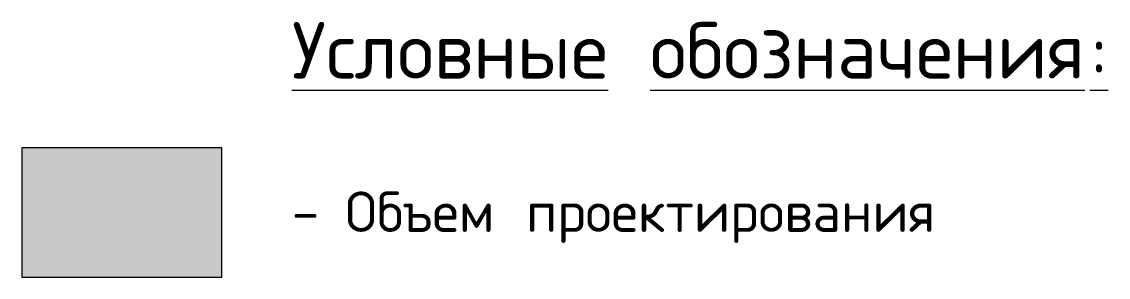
# Model space of a CAD drawing. Header units: millimetres. Extents: x -625 to 415037, y -3642 to 102118.
# Drawn here: x 128361 to 135079, y 13693 to 15274 of the extents above; entities that cross this region are included whole.
import ezdxf

# ---------------------------------------------------------------- set-up
doc = ezdxf.new("R2010")
doc.units = ezdxf.units.MM
doc.layers.add('A-DETL', color=7, linetype='Continuous', lineweight=9)
doc.layers.add('G-ANNO-TEXT', color=7, linetype='Continuous', lineweight=9)
doc.layers.add('A-DETL-GENF-2', color=7, linetype='Continuous', lineweight=9, true_color=0xd9ecff)
doc.styles.add('ISOCPEUR', font='isocpeur.ttf', dxfattribs={"height": 250})
doc.styles.add('ISOCPEUR_1', font='isocpeur.ttf', dxfattribs={"height": 350})

msp = doc.modelspace()

# ---------------------------------------------------------------- hatches: boundary and pattern name
at = {"layer": 'A-DETL-GENF-2'}
msp.add_hatch(color=256, dxfattribs=at).paths.add_polyline_path([(129598.2, 13693.4), (129598.2, 14493.4), (128360.8, 14493.4), (128360.8, 13693.4)])

# ---------------------------------------------------------------- linework, layer by layer
at = {"layer": 'A-DETL'}
for p, q in [((129598.2, 14493.4), (128360.8, 14493.4)), ((128360.8, 14493.4), (128360.8, 13693.4)), ((129598.2, 13693.4), (129598.2, 14493.4)), ((128360.8, 13693.4), (129598.2, 13693.4))]:
    msp.add_line(p, q, dxfattribs=at)

# ---------------------------------------------------------------- texts
at = {"layer": 'G-ANNO-TEXT', "attachment_point": 1}
for s, insert, char_height, width, style in [('\\LУсловные', (130030.4, 15271.7), 350, 2429.113, 'ISOCPEUR_1'), ('\\Lобозначения', (132246.3, 15271.7), 350, 3294.936, 'ISOCPEUR_1'), ('\\L\\fISOCPEUR|b0|i0|c204|p34|;\\L:', (134964.9, 15271.7), 350, 128.27, 'ISOCPEUR_1'), ('Объем', (130361.1, 14223.8), 250, 1170.464, 'ISOCPEUR'), ('проектирования', (131479, 14223.8), 250, 3110.548, 'ISOCPEUR'), ('- ', (130030.4, 14223.8), 250, 400.844, 'ISOCPEUR')]:
    msp.add_mtext(s, dxfattribs=dict(at, insert=insert, char_height=char_height, width=width, style=style))

doc.saveas('drawing.dxf')
